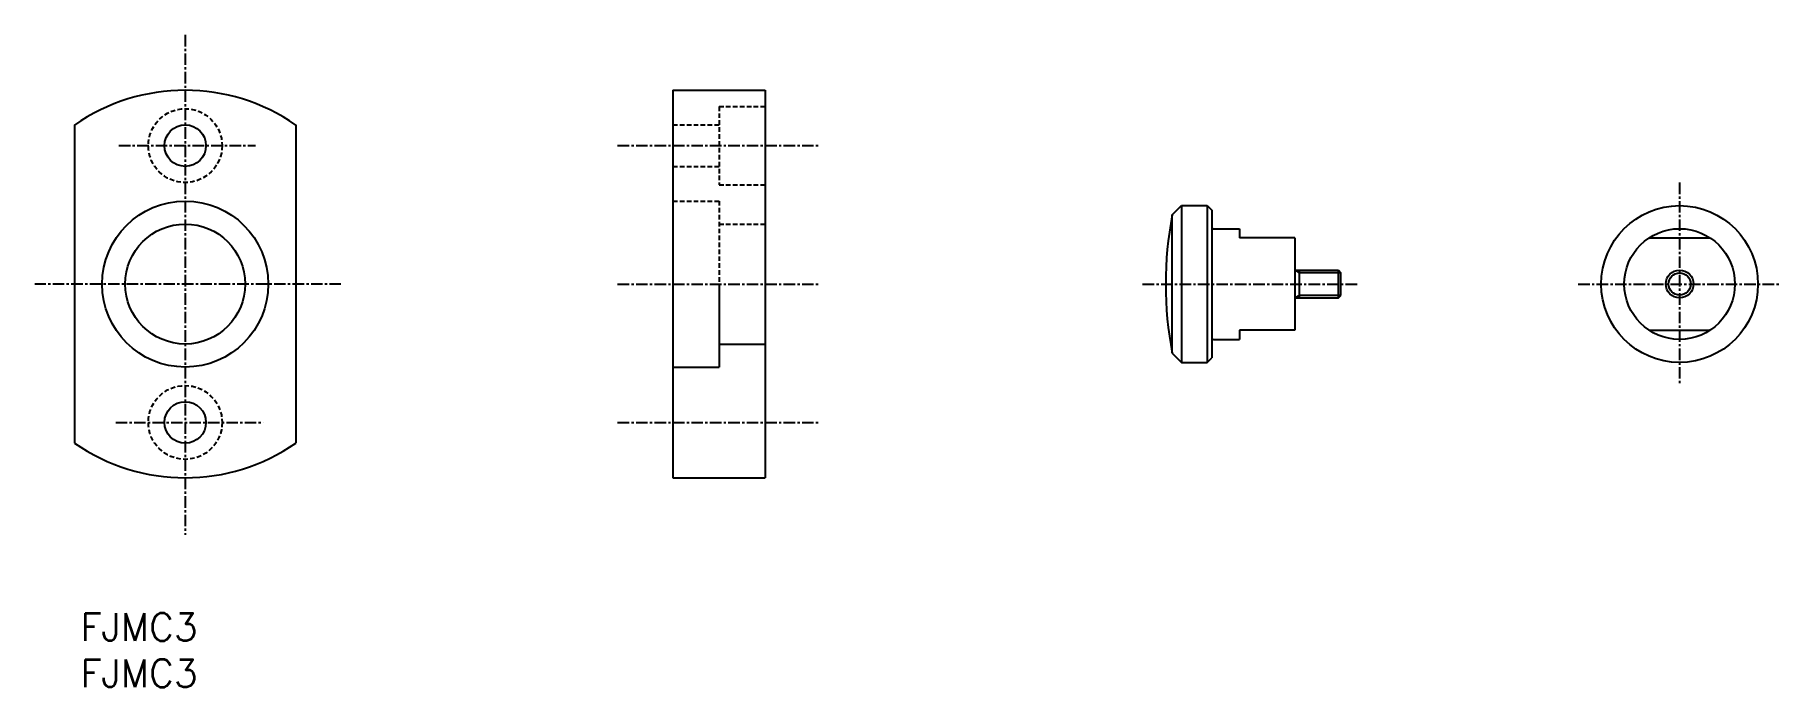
# Model space of a CAD drawing. Extents: x 40 to 229, y 73 to 144.
import ezdxf
from ezdxf.enums import TextEntityAlignment as Align

# ---------------------------------------------------------------- set-up
doc = ezdxf.new("R2010")
doc.units = 0
doc.linetypes.add('CENTER', pattern=[2, 1.25, -0.25, 0.25, -0.25])
doc.linetypes.add('DASHED', pattern=[0.75, 0.5, -0.25])
doc.layers.get('0').update_dxf_attribs({"linetype": 'CONTINUOUS'})
doc.layers.add('CENTER', color=1, linetype='CENTER')
doc.styles.get("Standard").update_dxf_attribs({"font": 'txt.shx', "bigfont": 'extfont.shx'})

msp = doc.modelspace()

# ---------------------------------------------------------------- linework, layer by layer
for p, q in [((109.05, 138), (119.05, 138)), ((109.05, 138), (109.05, 96)), ((119.05, 138), (119.05, 96)), ((44.16, 134.24), (44.16, 99.77)), ((68.16, 134.24), (68.16, 99.77)), ((109.05, 127.5), (109.05, 127.5)), ((109.05, 117), (109.05, 117)), ((114.05, 117), (114.05, 108)), ((218.21, 117), (218.21, 117)), ((218.21, 117), (218.21, 117)), ((114.05, 110.5), (119.05, 110.5)), ((109.05, 108), (114.05, 108)), ((109.05, 96), (119.05, 96))]:
    msp.add_line(p, q)
at = {"color": 3, "linetype": 'DASHED'}
for p, q in [((114.05, 136.25), (119.05, 136.25)), ((114.05, 136.25), (114.05, 127.75)), ((109.05, 134.25), (114.05, 134.25)), ((109.05, 129.75), (114.05, 129.75)), ((114.05, 127.75), (119.05, 127.75)), ((109.05, 126), (114.05, 126)), ((114.05, 126), (114.05, 115.5)), ((114.05, 123.5), (119.05, 123.5))]:
    msp.add_line(p, q, dxfattribs=at)
at = {"color": 1, "linetype": 'CENTER'}
for p, q in [((48.96, 132), (63.78, 132)), ((48.62, 102), (64.62, 102))]:
    msp.add_line(p, q, dxfattribs=at)
at = {"color": 7, "linetype": 'CONTINUOUS'}
for p, q in [((163.19, 124.5), (164.19, 125.5)), ((164.19, 125.5), (164.19, 108.5)), ((164.19, 125.5), (166.98, 125.5)), ((166.98, 125.5), (166.98, 108.5)), ((166.98, 125.5), (167.48, 125)), ((167.48, 125), (167.48, 109)), ((163.19, 109.5), (163.19, 124.5)), ((167.68, 123), (170.48, 123)), ((170.48, 123), (170.48, 122)), ((176.48, 122), (170.48, 122)), ((176.48, 122), (176.48, 112)), ((214.9, 122), (221.53, 122)), ((176.48, 118.5), (181.21, 118.5)), ((176.98, 115.5), (176.98, 118.5)), ((181.21, 115.5), (181.21, 118.5)), ((181.21, 118.5), (181.48, 118.23)), ((181.48, 115.77), (181.48, 118.23)), ((181.21, 115.5), (181.48, 115.77)), ((176.48, 115.5), (181.21, 115.5)), ((176.48, 112), (170.48, 112)), ((170.48, 112), (170.48, 111)), ((214.9, 112), (221.53, 112)), ((167.68, 111), (170.48, 111)), ((163.19, 109.5), (164.19, 108.5)), ((164.19, 108.5), (166.98, 108.5)), ((166.98, 108.5), (167.48, 109))]:
    msp.add_line(p, q, dxfattribs=at)
at = {"color": 3, "linetype": 'CONTINUOUS'}
for p, q in [((176.98, 118.23), (176.52, 118.5)), ((181.48, 118.23), (176.98, 118.23)), ((176.98, 115.77), (176.52, 115.5)), ((181.48, 115.77), (176.98, 115.77))]:
    msp.add_line(p, q, dxfattribs=at)
at = {"color": 3, "linetype": 'DASHED'}
for centre in [(56.16, 132), (56.16, 102)]:
    msp.add_circle(centre, 4, dxfattribs=at)
for centre, radius in [((56.16, 132), 2.25), ((56.16, 117), 9), ((56.16, 117), 6.5), ((56.16, 102), 2.25)]:
    msp.add_circle(centre, radius)
at = {"color": 7, "linetype": 'CONTINUOUS'}
for radius in [8.5, 6, 1.5]:
    msp.add_circle((218.21, 117), radius, dxfattribs=at)
at = {"color": 3, "linetype": 'CONTINUOUS'}
msp.add_circle((218.21, 117), 1.2, dxfattribs=at)
for start, end in [(55.1501, 124.8499), (235.1501, 304.8499)]:
    msp.add_arc((56.16, 117), 21, start, end)
at = {"color": 7, "linetype": 'CONTINUOUS'}
for centre, radius, start, end in [((202.48, 117), 40, 169.1931, 190.8069), ((167.68, 123.2), 0.2, 180, 270), ((167.68, 110.8), 0.2, 90.0002, 180)]:
    msp.add_arc(centre, radius, start, end, dxfattribs=at)
at = {"layer": 'CENTER', "color": 1, "linetype": 'CENTER'}
for p, q in [((56.16, 144), (56.16, 89.81)), ((103.05, 132), (125.05, 132)), ((218.21, 128), (218.21, 106)), ((73.05, 117), (39.86, 117)), ((103.05, 117), (125.05, 117)), ((159.98, 117), (183.48, 117)), ((207.21, 117), (229.21, 117)), ((103.05, 102), (125.05, 102))]:
    msp.add_line(p, q, dxfattribs=at)

# ---------------------------------------------------------------- texts
at = {"color": 7, "linetype": 'CONTINUOUS'}
for p in [(44.78, 79.82), (44.78, 74.82)]:
    msp.add_text('FJMC3', height=3, dxfattribs=at).set_placement(p, align=Align.MIDDLE_LEFT)

doc.saveas('drawing.dxf')
